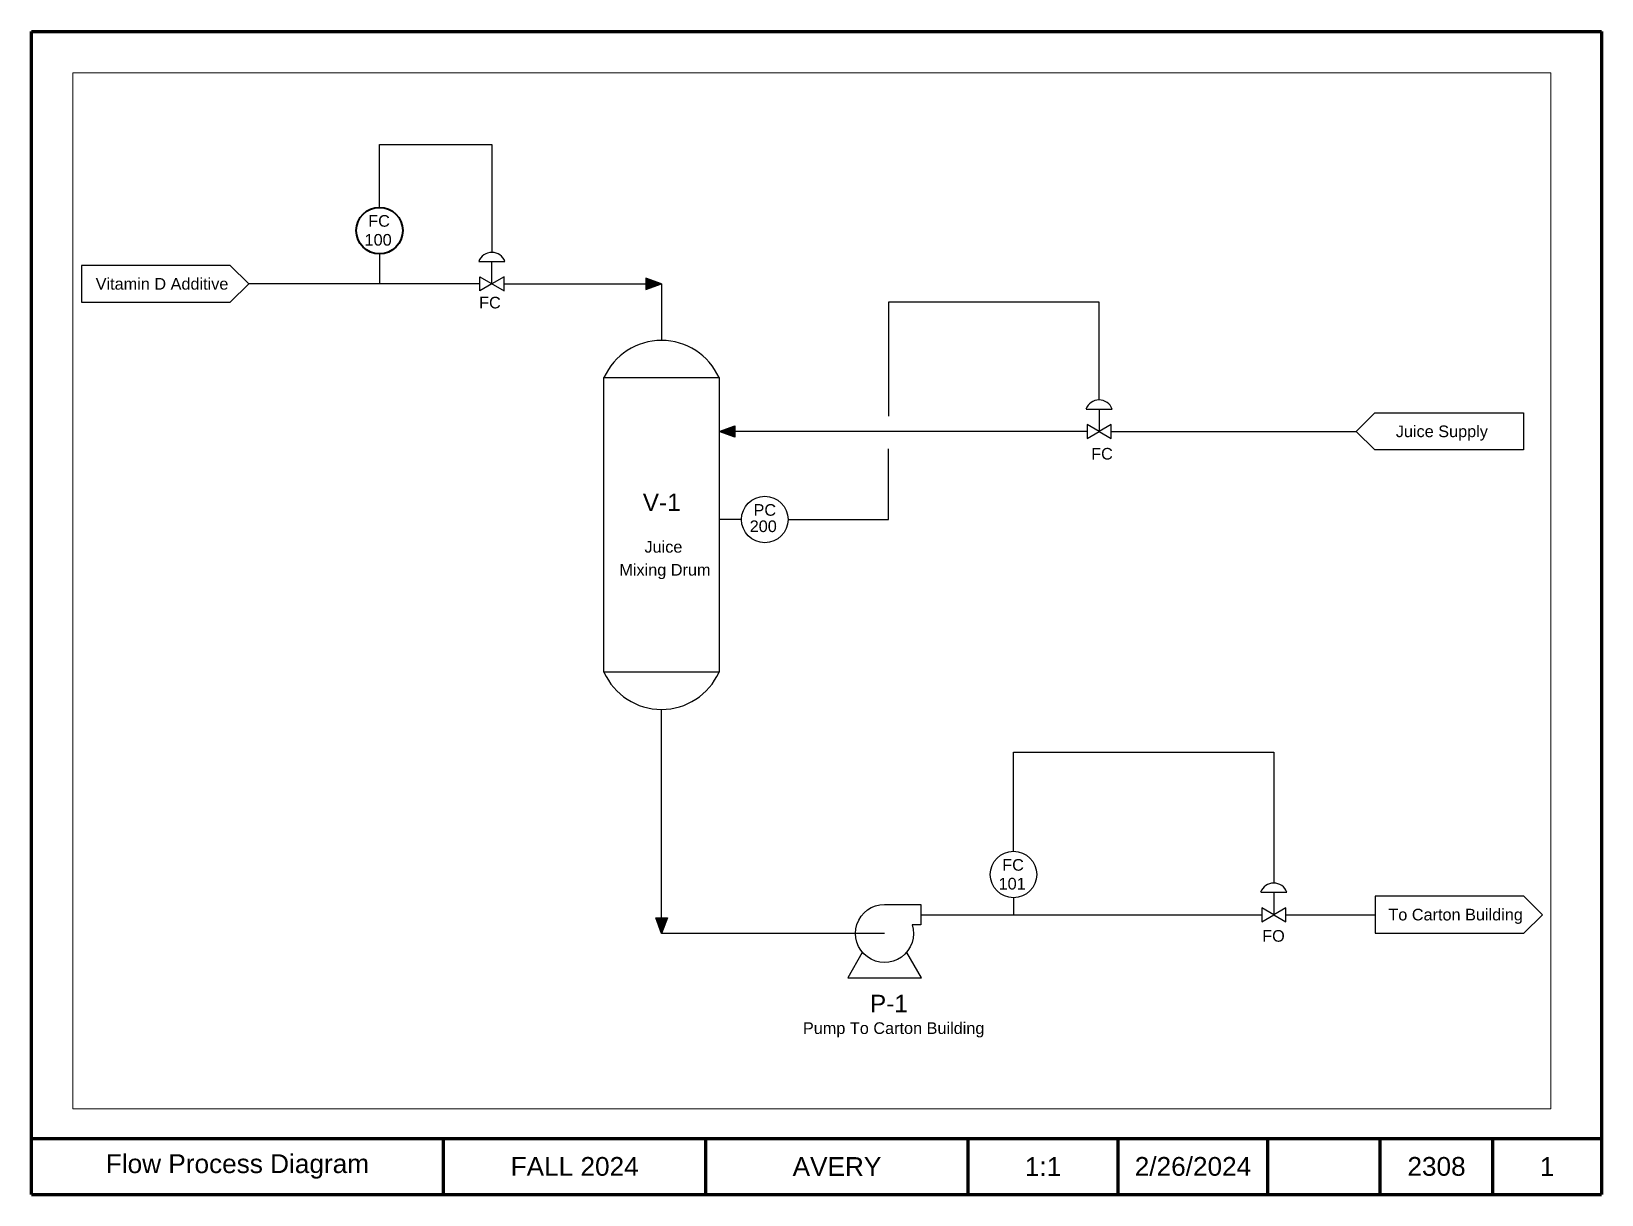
# Paper-space layout '1' of a CAD drawing. Header units: inches. Extents: x 0 to 10.5, y 0.1 to 7.8.
# The model-space entities are those that its viewports show. They can reach past a viewport. Long polylines and large blocks are cut down to what shows.
import ezdxf

# ---------------------------------------------------------------- set-up
doc = ezdxf.new("R2010")
doc.units = ezdxf.units.IN
doc.header["$MEASUREMENT"] = 0
for name, color, linetype, lineweight in [('Border', 5, 'Continuous', 80), ('Object', 1, 'Continuous', 60), ('Text', 7, 'Continuous', 30)]:
    doc.layers.add(name, color=color, linetype=linetype, lineweight=lineweight)
doc.layers.add('VP', color=8, linetype='Continuous', plot=False)
doc.styles.add('PDF Arial', font='arial.ttf')
doc.styles.get("Standard").update_dxf_attribs({"font": 'arial.ttf'})

msp = doc.modelspace()

# ---------------------------------------------------------------- linework, layer by layer
at = {"layer": 'Object', "lineweight": 25}
for p, q in [((5.203, 9.758), (5.203, 9.999)), ((5.073, 9.684), (5.073, 9.833)), ((5.073, 9.833), (5.333, 9.684)), ((5.333, 9.833), (5.203, 9.758)), ((5.333, 9.684), (5.333, 9.833)), ((5.203, 9.758), (5.073, 9.684)), ((5.333, 9.758), (7.026, 9.758)), ((7.026, 9.758), (7.025, 9.151))]:
    msp.add_line(p, q, dxfattribs=at)
for points in [[(3.994, 10.58), (3.994, 11.258), (5.203, 11.258), (5.203, 10.098)], [(3.994, 10.08), (3.994, 9.758)], [(5.073, 9.758), (2.589, 9.758)], [(11.729, 8.511), (11.729, 9.561), (9.464, 9.561), (9.464, 8.336)], [(11.589, 8.413), (11.87, 8.413)], [(11.729, 8.413), (11.729, 8.173), (11.858, 8.098), (11.858, 8.248), (11.729, 8.173), (11.599, 8.248), (11.599, 8.098), (11.729, 8.173)], [(11.599, 8.173), (7.645, 8.173)], [(11.858, 8.173), (14.491, 8.173)], [(8.387, 7.226), (9.464, 7.226), (9.464, 7.985)], [(7.886, 7.226), (7.645, 7.226)], [(9.422, 2.777), (7.026, 2.777), (7.026, 5.185)], [(10.809, 3.661), (10.809, 4.728), (13.605, 4.728), (13.605, 3.318)], [(13.605, 3.221), (13.605, 2.98), (13.735, 2.905), (13.735, 3.055), (13.605, 2.98), (13.476, 3.055), (13.476, 2.905), (13.605, 2.98)], [(10.809, 3.162), (10.809, 2.98)], [(9.812, 2.98), (13.476, 2.98)], [(13.735, 2.98), (14.695, 2.98)], [(9.183, 2.575), (9.026, 2.3), (9.819, 2.3), (9.661, 2.575)]]:
    msp.add_lwpolyline(points, dxfattribs=at)
for points in [[(0.792, 9.561), (2.39, 9.561), (2.589, 9.758), (2.39, 9.957), (0.792, 9.957)], [(6.857, 9.758), (6.857, 9.697), (7.026, 9.758), (6.857, 9.821)], [(6.406, 8.751), (7.645, 8.751), (7.645, 5.586), (6.406, 5.586)], [(16.289, 7.974), (14.69, 7.974), (14.491, 8.173), (14.69, 8.372), (16.289, 8.372)], [(7.814, 8.173), (7.814, 8.112), (7.645, 8.173), (7.814, 8.234)], [(14.695, 2.781), (16.294, 2.781), (16.493, 2.98), (16.294, 3.179), (14.695, 3.179)], [(7.026, 2.947), (7.088, 2.947), (7.026, 2.777), (6.963, 2.947)]]:
    msp.add_lwpolyline(points, close=True, dxfattribs=at)
for points in [[(5.063, 9.999), (5.343, 9.999, 0.69813), (5.061, 9.999)], [(13.465, 3.221), (13.746, 3.221, 0.69813), (13.464, 3.221)], [(9.719, 2.872, -3.054548), (9.422, 3.09), (9.812, 3.09), (9.812, 2.871), (9.72, 2.871)]]:
    msp.add_lwpolyline(points, format="xyb", dxfattribs=at)
at = {"layer": 'Object', "lineweight": 40}
msp.add_circle((3.994, 10.331), 0.25, dxfattribs=at)
at = {"layer": 'Object', "lineweight": 25}
for centre in [(8.135, 7.227), (10.808, 3.412)]:
    msp.add_circle(centre, 0.25, dxfattribs=at)
for centre, radius, start, end in [((7.025, 8.473), 0.678, 24.2413, 155.7587), ((11.728, 8.362), 0.15, 20.1599, 159.8401), ((7.025, 5.864), 0.678, 204.2413, 335.7587)]:
    msp.add_arc(centre, radius, start, end, dxfattribs=at)
at = {"layer": 'Object', "lineweight": 25, "transparency": 33554559}
for points in [[(6.857, 9.821), (7.026, 9.758), (6.857, 9.758)], [(7.026, 9.758), (6.857, 9.758), (6.857, 9.697)], [(7.814, 8.234), (7.814, 8.173), (7.645, 8.173)], [(7.814, 8.173), (7.645, 8.173), (7.814, 8.112)], [(6.963, 2.947), (7.088, 2.947), (7.026, 2.777)]]:
    msp.add_solid(points, dxfattribs=at)

# ---------------------------------------------------------------- texts
at = {"layer": 'Object', "attachment_point": 7, "style": 'PDF Arial'}
for s, insert, char_height in [('FC', (3.873, 10.371), 0.125), ('100', (3.834, 10.168), 0.125), ('Vitamin D Additive', (0.944, 9.695), 0.12498), ('FC', (5.065, 9.493), 0.125), ('Juice Supply', (14.917, 8.074), 0.12498), ('FC', (11.643, 7.869), 0.125), ('V-1', (6.824, 7.318), 0.1875), ('PC', (8.014, 7.265), 0.125), ('200', (7.973, 7.09), 0.125), ('Juice', (6.842, 6.869), 0.125), ('Mixing Drum', (6.572, 6.586), 0.12498), ('FC', (10.687, 3.451), 0.125), ('101', (10.648, 3.249), 0.125), ('To Carton Building', (14.837, 2.881), 0.12498), ('FO', (13.481, 2.688), 0.125), ('P-1', (9.265, 1.932), 0.1875), ('Pump To Carton Building', (8.545, 1.661), 0.12498)]:
    msp.add_mtext(s, dxfattribs=dict(at, insert=insert, char_height=char_height))

psp = doc.layouts.new('1')

# ---------------------------------------------------------------- linework, layer by layer
at = {"layer": 'Border'}
for p, q in [((0.008, 0.053), (0.008, 7.812)), ((0.008, 7.812), (10.484, 7.812)), ((10.484, 7.812), (10.484, 0.053)), ((0.008, 0.428), (10.484, 0.428)), ((2.758, 0.053), (2.758, 0.428)), ((4.508, 0.053), (4.508, 0.428)), ((6.258, 0.053), (6.258, 0.428)), ((7.258, 0.053), (7.258, 0.428)), ((8.258, 0.053), (8.258, 0.428)), ((9.008, 0.053), (9.008, 0.428)), ((9.758, 0.053), (9.758, 0.428)), ((0.008, 0.053), (10.484, 0.053))]:
    psp.add_line(p, q, dxfattribs=at)

# ---------------------------------------------------------------- texts
at = {"layer": 'Text', "char_height": 0.125, "attachment_point": 5}
for s, width, insert in [('Flow Process Diagram', 2.75, (1.383, 0.24)), ('FALL 2024', 1.75, (3.633, 0.24)), ('AVERY', 1.75, (5.383, 0.24)), ('1:1', 1, (6.758, 0.24)), ('2/26/2024', 1, (7.758, 0.24)), ('2308', 0.75, (9.383, 0.24)), ('1', 0.7258, (10.121, 0.24))]:
    psp.add_mtext_dynamic_manual_height_columns(s, width=width, gutter_width=0.625, heights=[0], dxfattribs=dict(at, insert=insert))

# ---------------------------------------------------------------- viewports
at = {"layer": 'VP', "view_target_point": (8.507, 6.308)}
psp.add_viewport(center=(5.216, 4.08), size=(9.861, 6.91206), view_center_point=(0.135, 0.152), view_height=11.13472, dxfattribs=at)

doc.saveas('drawing.dxf')
